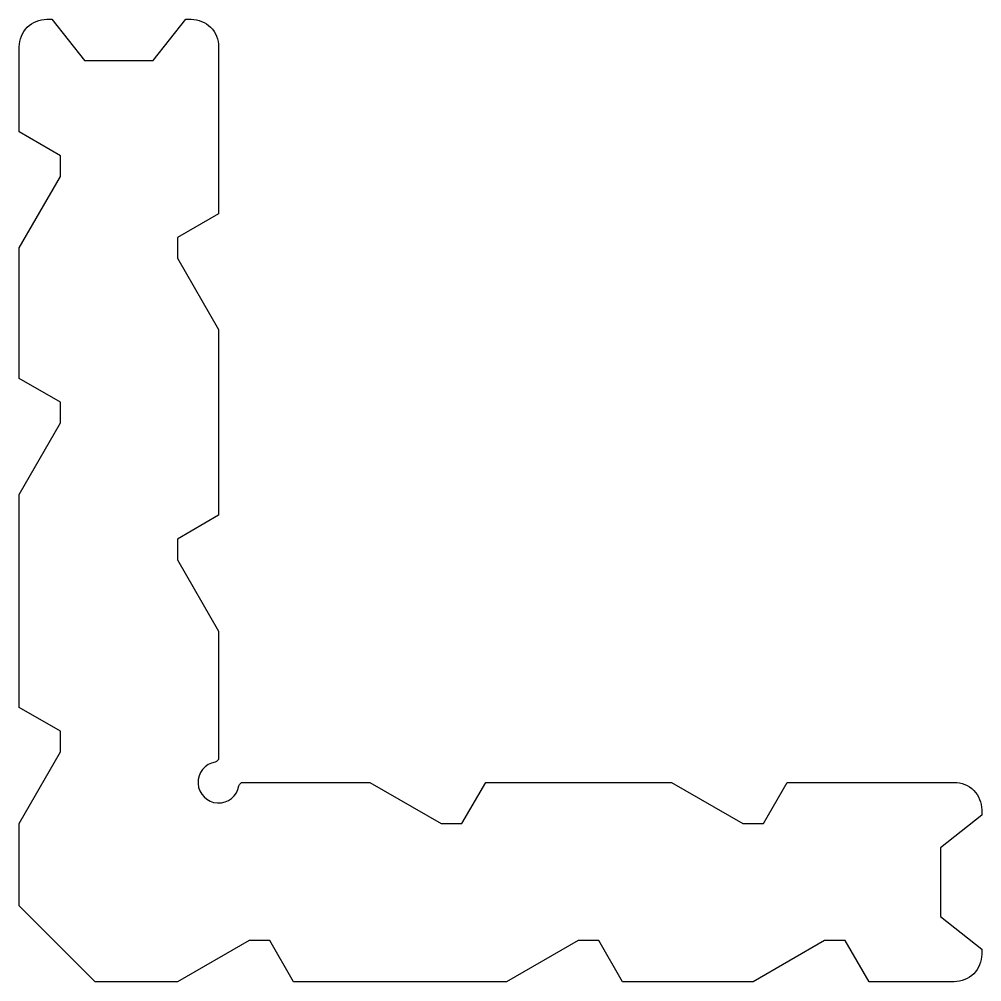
# Model space of a CAD drawing. Extents: x 424.8 to 494.8, y 24.3 to 94.3.
import ezdxf

# ---------------------------------------------------------------- set-up
doc = ezdxf.new("R2010")
doc.units = 0
doc.header["$LTSCALE"] = 15
doc.layers.add('ANA', color=220, linetype='CONTINUOUS')

msp = doc.modelspace()

# ---------------------------------------------------------------- linework, layer by layer
at = {"layer": 'ANA', "color": 0}
msp.add_lwpolyline([(436.33, 54.969), (439.33, 49.773), (439.33, 40.548, -0.365977), (439.08, 40.252, 1.937711), (440.809, 38.523, -0.365977), (441.105, 38.773), (450.33, 38.773), (455.526, 35.773), (457.026, 35.773), (458.758, 38.773), (472.258, 38.773), (477.454, 35.773), (478.954, 35.773), (480.687, 38.773), (492.83, 38.773, -0.414214), (494.83, 36.773), (494.83, 36.398), (491.83, 34.023), (491.83, 29.023), (494.83, 26.648), (494.83, 26.273, -0.414214), (492.83, 24.273), (486.632, 24.273), (484.9, 27.273), (483.4, 27.273), (478.204, 24.273), (468.704, 24.273), (466.972, 27.273), (465.472, 27.273), (460.275, 24.273), (444.775, 24.273), (443.043, 27.273), (441.543, 27.273), (436.347, 24.273), (430.347, 24.273), (424.83, 29.79), (424.83, 35.79), (427.83, 40.986), (427.83, 42.486), (424.83, 44.218), (424.83, 59.719), (427.83, 64.915), (427.83, 66.415), (424.83, 68.147), (424.83, 77.647), (427.83, 82.843), (427.83, 84.343), (424.83, 86.075), (424.83, 92.273, -0.414214), (426.83, 94.273), (427.205, 94.273), (429.58, 91.273), (434.58, 91.273), (436.955, 94.273), (437.33, 94.273, -0.414214), (439.33, 92.273), (439.33, 80.13), (436.33, 78.398), (436.33, 76.898), (439.33, 71.701), (439.33, 58.201), (436.33, 56.469)], format="xyb", close=True, dxfattribs=at)

doc.saveas('drawing.dxf')
